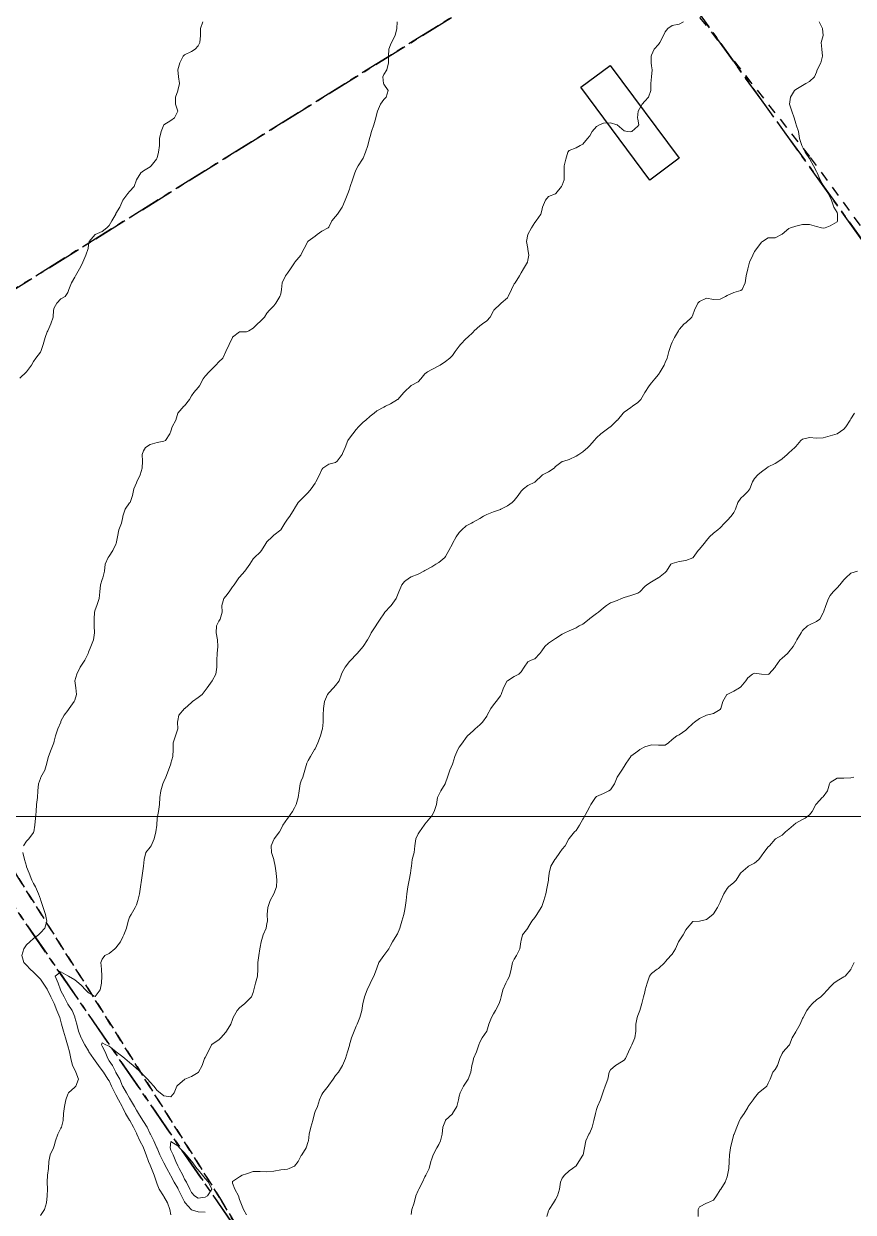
# Model space of a CAD drawing. Header units: centimetres. Extents: x 0 to 642158, y -847 to 649707.
# Drawn here: x 616796 to 616856.4, y 620458.6 to 620545.1 of the extents above; entities that cross this region are included whole.
import ezdxf

# ---------------------------------------------------------------- set-up
doc = ezdxf.new("R2010")
doc.units = ezdxf.units.CM
doc.header["$MEASUREMENT"] = 0
doc.linetypes.add('CENTERX2', pattern=[4, 2.5, -0.5, 0.5, -0.5])
doc.linetypes.add('JIS_02_0.7', pattern=[1.35, 0.75, -0.6])
for name, color, linetype, lineweight in [('MEV_grille', 254, 'Continuous', 9), ('WAL_parcellaire agricole', 7, 'JIS_02_0.7', 25), ('WAL_topographie 0.5', 253, 'Continuous', 20)]:
    doc.layers.add(name, color=color, linetype=linetype, lineweight=lineweight)
doc.layers.add('SPW_batiments', color=7, linetype='Continuous')
doc.layers.add('SPW_parcellaire cadastral', color=7, linetype='CENTERX2', lineweight=25, true_color=0xff0542)

# ---------------------------------------------------------------- blocks, each defined once
blk = doc.blocks.new('*U114')
at = {"layer": 'MEV_grille', "transparency": 33554687}
blk.add_lwpolyline([(-1338.461, 0), (1338.461, 0)], dxfattribs=at)
blk = doc.blocks.new('*U115')
at = {"layer": 'MEV_grille', "color": 0, "linetype": 'ByBlock', "lineweight": -2, "transparency": 16777216}
blk.add_blockref('*U114', (0, -1900), dxfattribs=at)

msp = doc.modelspace()

# ---------------------------------------------------------------- linework, layer by layer
at = {"layer": 'SPW_batiments'}
msp.add_lwpolyline([(616838.734, 620542.077), (616843.767, 620535.308), (616841.633, 620533.722), (616836.601, 620540.491), (616838.734, 620542.077)], dxfattribs=at)
at = {"layer": 'SPW_parcellaire cadastral'}
for points in [[(616839.795, 620553.412), (616777.515, 620514.662), (616743.656, 620564.021), (616804.798, 620602.531), (616839.446, 620553.878), (616839.795, 620553.412)], [(616888.276, 620584.2), (616959.467, 620495.541), (616930.967, 620476.617), (616903.735, 620464.407), (616839.795, 620553.412), (616839.446, 620553.878), (616843.395, 620556.528), (616884.02, 620581.575), (616888.276, 620584.2)], [(616773.721, 620512.284), (616777.515, 620514.662), (616839.795, 620553.412), (616903.735, 620464.407), (616837.722, 620435.072), (616829.378, 620431.374), (616784.98, 620495.889), (616773.721, 620512.284)], [(616764.436, 620409.464), (616718.631, 620473.946), (616738.958, 620488.505), (616727.015, 620505.508), (616706.721, 620490.909), (616694.46, 620508.382), (616685.388, 620521.293), (616681.328, 620527.07), (616709.995, 620543.342), (616712.415, 620539.929), (616718.6, 620531.181), (616727.26, 620518.928), (616736.384, 620525.566), (616741.161, 620518.765), (616736.728, 620515.693), (616741.854, 620508.295), (616747.786, 620512.551), (616765.021, 620487.87), (616775.953, 620495.388), (616784.98, 620495.889), (616829.378, 620431.374), (616810.738, 620422.244), (616764.436, 620409.464)]]:
    msp.add_lwpolyline(points, dxfattribs=at)
at = {"layer": 'WAL_parcellaire agricole'}
for points in [[(616742.662, 620562.615), (616805.407, 620601.247), (616844.413, 620546.627), (616853.289, 620535.378), (616904.922, 620465.135), (616888.924, 620453.383), (616854.762, 620418.713), (616845.304, 620409.253), (616831.302, 620429.876), (616825.702, 620436.451), (616812.924, 620455.249), (616810.299, 620459.624), (616795.671, 620482.872), (616790.42, 620491.621), (616761.665, 620534.117), (616742.662, 620562.615)], [(616795.671, 620482.872), (616810.299, 620459.624), (616812.924, 620455.249), (616825.702, 620436.451), (616806.761, 620423.04), (616765.931, 620403.202)]]:
    msp.add_lwpolyline(points, dxfattribs=at)
at = {"layer": 'WAL_topographie 0.5'}
for points in [[(616809.071, 620545.25), (616808.899, 620544.75), (616808.899, 620544.25), (616808.861, 620543.75), (616808.75, 620543.487), (616808.525, 620543.25), (616808.25, 620543.078), (616807.75, 620542.854), (616807.654, 620542.75), (616807.403, 620542.25), (616807.262, 620541.75), (616807.3, 620541.25), (616807.373, 620540.75), (616807.261, 620540.25), (616807.25, 620540.219), (616807.08, 620539.75), (616807.094, 620539.25), (616807.25, 620538.75), (616807.25, 620538.75), (616807.25, 620538.75), (616807.028, 620538.25), (616806.75, 620538.071), (616806.25, 620537.75), (616806.25, 620537.75), (616806.041, 620537.25), (616805.933, 620536.75), (616805.929, 620536.25), (616805.862, 620535.75), (616805.75, 620535.341), (616805.704, 620535.25), (616805.329, 620534.75), (616805.25, 620534.694), (616804.75, 620534.393), (616804.559, 620534.25), (616804.25, 620533.75), (616804.25, 620533.75), (616804.068, 620533.25), (616803.75, 620532.9), (616803.607, 620532.75), (616803.25, 620532.25), (616803.25, 620532.25), (616803.033, 620531.75), (616802.75, 620531.278), (616802.735, 620531.25), (616802.458, 620530.75), (616802.25, 620530.417), (616802.083, 620530.25), (616801.75, 620529.972), (616801.25, 620529.75), (616801.25, 620529.75), (616800.8, 620529.25), (616800.75, 620529), (616800.721, 620528.75), (616800.562, 620528.25), (616800.353, 620527.75), (616800.25, 620527.517), (616800.102, 620527.25), (616799.804, 620526.75), (616799.75, 620526.656), (616799.526, 620526.25), (616799.315, 620525.75), (616799.25, 620525.536), (616799.068, 620525.25), (616798.75, 620525.066), (616798.45, 620524.75), (616798.25, 620524.417), (616798.196, 620524.25), (616798.176, 620523.75), (616798.021, 620523.25), (616797.783, 620522.75), (616797.75, 620522.679), (616797.604, 620522.25), (616797.462, 620521.75), (616797.279, 620521.25), (616797.25, 620521.202), (616796.911, 620520.75), (616796.75, 620520.5), (616796.595, 620520.25), (616796.25, 620519.75), (616796.25, 620519.75), (616795.75, 620519.294)], [(616823.23, 620545.25), (616823.215, 620544.75), (616823.09, 620544.25), (616822.822, 620543.75), (616822.75, 620543.562), (616822.625, 620543.25), (616822.598, 620542.75), (616822.607, 620542.25), (616822.464, 620541.75), (616822.25, 620541.417), (616822.19, 620541.25), (616822.23, 620540.75), (616822.25, 620540.7), (616822.571, 620540.25), (616822.438, 620539.75), (616822.25, 620539.592), (616822.026, 620539.25), (616821.791, 620538.75), (616821.75, 620538.583), (616821.679, 620538.25), (616821.538, 620537.75), (616821.359, 620537.25), (616821.25, 620536.893), (616821.205, 620536.75), (616821.1, 620536.25), (616820.926, 620535.75), (616820.75, 620535.317), (616820.714, 620535.25), (616820.38, 620534.75), (616820.25, 620534.5), (616820.137, 620534.25), (616819.971, 620533.75), (616819.814, 620533.25), (616819.75, 620533.058), (616819.636, 620532.75), (616819.444, 620532.25), (616819.25, 620531.788), (616819.233, 620531.75), (616818.88, 620531.25), (616818.75, 620531.066), (616818.464, 620530.75), (616818.25, 620530.3), (616818.208, 620530.25), (616817.75, 620530.011), (616817.397, 620529.75), (616817.25, 620529.646), (616816.75, 620529.274), (616816.731, 620529.25), (616816.466, 620528.75), (616816.25, 620528.329), (616816.203, 620528.25), (616815.78, 620527.75), (616815.75, 620527.706), (616815.45, 620527.25), (616815.25, 620526.932), (616815.096, 620526.75), (616814.845, 620526.25), (616814.814, 620525.75), (616814.75, 620525.45), (616814.693, 620525.25), (616814.386, 620524.75), (616814.25, 620524.562), (616813.924, 620524.25), (616813.75, 620524.028), (616813.565, 620523.75), (616813.25, 620523.423), (616813.063, 620523.25), (616812.75, 620522.95), (616812.417, 620522.75), (616812.25, 620522.679), (616811.75, 620522.67), (616811.25, 620522.279), (616811.237, 620522.25), (616810.991, 620521.75), (616810.75, 620521.25), (616810.75, 620521.25), (616810.533, 620520.75), (616810.25, 620520.479), (616810.03, 620520.25), (616809.75, 620519.97), (616809.53, 620519.75), (616809.25, 620519.446), (616809.114, 620519.25), (616808.841, 620518.75), (616808.75, 620518.63), (616808.433, 620518.25), (616808.25, 620518), (616808.113, 620517.75), (616807.75, 620517.282), (616807.702, 620517.25), (616807.25, 620516.75), (616807.25, 620516.75), (616807.113, 620516.25), (616806.842, 620515.75), (616806.75, 620515.432), (616806.673, 620515.25), (616806.35, 620514.75), (616806.25, 620514.708), (616805.75, 620514.611), (616805.25, 620514.472), (616804.902, 620514.25), (616804.75, 620514.017), (616804.668, 620513.75), (616804.685, 620513.25), (616804.663, 620512.75), (616804.51, 620512.25), (616804.279, 620511.75), (616804.25, 620511.682), (616804.06, 620511.25), (616803.963, 620510.75), (616803.782, 620510.25), (616803.75, 620510.21), (616803.431, 620509.75), (616803.26, 620509.25), (616803.25, 620509.208), (616803.148, 620508.75), (616802.958, 620508.25), (616802.859, 620507.75), (616802.762, 620507.25), (616802.75, 620507.217), (616802.538, 620506.75), (616802.25, 620506.337), (616802.179, 620506.25), (616801.971, 620505.75), (616801.926, 620505.25), (616801.797, 620504.75), (616801.75, 620504.625), (616801.62, 620504.25), (616801.573, 620503.75), (616801.522, 620503.25), (616801.353, 620502.75), (616801.25, 620502.417), (616801.202, 620502.25), (616801.169, 620501.75), (616801.167, 620501.25), (616801.193, 620500.75), (616801.125, 620500.25), (616800.917, 620499.75), (616800.75, 620499.341), (616800.724, 620499.25), (616800.487, 620498.75), (616800.25, 620498.404), (616800.142, 620498.25), (616799.908, 620497.75), (616799.75, 620497.25), (616799.833, 620496.75), (616799.891, 620496.25), (616799.75, 620495.859), (616799.703, 620495.75), (616799.352, 620495.25), (616799.25, 620495.107), (616798.99, 620494.75), (616798.75, 620494.308), (616798.729, 620494.25), (616798.514, 620493.75), (616798.35, 620493.25), (616798.25, 620492.875), (616798.221, 620492.75), (616798.034, 620492.25), (616797.832, 620491.75), (616797.75, 620491.386), (616797.718, 620491.25), (616797.576, 620490.75), (616797.293, 620490.25), (616797.25, 620490.15), (616797.11, 620489.75), (616797.069, 620489.25), (616797.033, 620488.75), (616796.969, 620488.25), (616796.935, 620487.75), (616796.896, 620487.25), (616796.86, 620486.75), (616796.764, 620486.25), (616796.75, 620486.222), (616796.423, 620485.75), (616796.25, 620485.577), (616796.02, 620485.25)], [(616844.066, 620545.25), (616843.75, 620545.079), (616843.25, 620544.971), (616842.933, 620544.75), (616842.75, 620544.53), (616842.623, 620544.25), (616842.357, 620543.75), (616842.25, 620543.604), (616841.935, 620543.25), (616841.75, 620542.825), (616841.709, 620542.75), (616841.717, 620542.25), (616841.75, 620542.036), (616841.782, 620541.75), (616841.75, 620541.25), (616841.75, 620541.25), (616841.708, 620540.75), (616841.705, 620540.25), (616841.519, 620539.75), (616841.25, 620539.458), (616841.067, 620539.25), (616840.766, 620538.75), (616840.75, 620538.5), (616840.714, 620538.25), (616840.75, 620538.15), (616840.83, 620537.75), (616840.75, 620537.645), (616840.309, 620537.25), (616840.25, 620537.23), (616840, 620537.25), (616839.75, 620537.3), (616839.25, 620537.735), (616839.224, 620537.75), (616838.75, 620537.891), (616838.25, 620537.874), (616837.95, 620537.75), (616837.75, 620537.635), (616837.428, 620537.25), (616837.25, 620536.948), (616837.095, 620536.75), (616836.75, 620536.337), (616836.55, 620536.25), (616836.25, 620536.062), (616835.75, 620535.88), (616835.647, 620535.75), (616835.514, 620535.25), (616835.375, 620534.75), (616835.375, 620534.25), (616835.393, 620533.75), (616835.25, 620533.35), (616835.187, 620533.25), (616834.781, 620532.75), (616834.75, 620532.722), (616834.25, 620532.515), (616834.036, 620532.25), (616833.804, 620531.75), (616833.75, 620531.499), (616833.695, 620531.25), (616833.359, 620530.75), (616833.25, 620530.631), (616833.008, 620530.25), (616832.75, 620529.75), (616832.75, 620529.75), (616832.647, 620529.25), (616832.734, 620528.75), (616832.75, 620528.666), (616832.823, 620528.25), (616832.75, 620527.893), (616832.718, 620527.75), (616832.422, 620527.25), (616832.25, 620526.961), (616832.125, 620526.75), (616831.808, 620526.25), (616831.75, 620526.162), (616831.55, 620525.75), (616831.314, 620525.25), (616831.25, 620525.141), (616830.8, 620524.75), (616830.75, 620524.7), (616830.276, 620524.25), (616830.25, 620524.212), (616830, 620523.75), (616829.75, 620523.465), (616829.45, 620523.25), (616829.25, 620523.119), (616828.845, 620522.75), (616828.75, 620522.655), (616828.345, 620522.25), (616828.25, 620522.179), (616827.836, 620521.75), (616827.75, 620521.636), (616827.446, 620521.25), (616827.25, 620520.944), (616827.056, 620520.75), (616826.75, 620520.5), (616826.357, 620520.25), (616826.25, 620520.19), (616825.75, 620519.94), (616825.444, 620519.75), (616825.25, 620519.615), (616824.962, 620519.25), (616824.75, 620519.031), (616824.25, 620518.764), (616824.228, 620518.75), (616823.75, 620518.31), (616823.708, 620518.25), (616823.266, 620517.75), (616823.25, 620517.735), (616822.75, 620517.421), (616822.375, 620517.25), (616822.25, 620517.197), (616821.75, 620516.917), (616821.546, 620516.75), (616821.25, 620516.521), (616820.944, 620516.25), (616820.75, 620516.088), (616820.403, 620515.75), (616820.25, 620515.56), (616820, 620515.25), (616819.75, 620514.917), (616819.643, 620514.75), (616819.431, 620514.25), (616819.25, 620513.803), (616819.224, 620513.75), (616818.853, 620513.25), (616818.75, 620513.155), (616818.25, 620513.025), (616817.827, 620512.75), (616817.75, 620512.639), (616817.566, 620512.25), (616817.3, 620511.75), (616817.25, 620511.662), (616816.958, 620511.25), (616816.75, 620510.972), (616816.528, 620510.75), (616816.25, 620510.472), (616816.028, 620510.25), (616815.75, 620509.796), (616815.728, 620509.75), (616815.422, 620509.25), (616815.25, 620509.033), (616815.059, 620508.75), (616814.75, 620508.25), (616814.75, 620508.25), (616814.25, 620507.853), (616814.129, 620507.75), (616813.75, 620507.371), (616813.669, 620507.25), (616813.355, 620506.75), (616813.25, 620506.621), (616812.831, 620506.25), (616812.75, 620506.146), (616812.506, 620505.75), (616812.25, 620505.405), (616812.128, 620505.25), (616811.75, 620504.798), (616811.712, 620504.75), (616811.368, 620504.25), (616811.25, 620504.104), (616811, 620503.75), (616810.75, 620503.428), (616810.617, 620503.25), (616810.463, 620502.75), (616810.492, 620502.25), (616810.336, 620501.75), (616810.25, 620501.594), (616810.073, 620501.25), (616810.038, 620500.75), (616810.155, 620500.25), (616810.171, 620499.75), (616810.127, 620499.25), (616810.106, 620498.75), (616810.102, 620498.25), (616810.022, 620497.75), (616809.75, 620497.25), (616809.75, 620497.25), (616809.393, 620496.75), (616809.25, 620496.542), (616809.031, 620496.25), (616808.75, 620496.031), (616808.339, 620495.75), (616808.25, 620495.679), (616807.766, 620495.25), (616807.75, 620495.235), (616807.327, 620494.75), (616807.25, 620494.375), (616807.232, 620494.25), (616807.25, 620493.75), (616807.25, 620493.75), (616807.25, 620493.75), (616807.1, 620493.25), (616806.913, 620492.75), (616806.917, 620492.25), (616806.89, 620491.75), (616806.759, 620491.25), (616806.75, 620491.221), (616806.587, 620490.75), (616806.386, 620490.25), (616806.25, 620489.934), (616806.167, 620489.75), (616806.021, 620489.25), (616805.944, 620488.75), (616805.926, 620488.25), (616805.843, 620487.75), (616805.75, 620487.25), (616805.75, 620487.25), (616805.719, 620486.75), (616805.658, 620486.25), (616805.548, 620485.75), (616805.315, 620485.25), (616805.25, 620485.155), (616804.923, 620484.75), (616804.819, 620484.25), (616804.75, 620483.75), (616804.75, 620483.75), (616804.689, 620483.25), (616804.61, 620482.75), (616804.55, 620482.25), (616804.48, 620481.75), (616804.35, 620481.25), (616804.25, 620480.95), (616804.164, 620480.75), (616803.853, 620480.25), (616803.75, 620480.056), (616803.644, 620479.75), (616803.515, 620479.25), (616803.321, 620478.75), (616803.25, 620478.617), (616803.086, 620478.25), (616802.75, 620477.809), (616802.682, 620477.75), (616802.25, 620477.404), (616801.935, 620477.25), (616801.75, 620477), (616801.657, 620476.75), (616801.706, 620476.25), (616801.737, 620475.75), (616801.696, 620475.25), (616801.594, 620474.75), (616801.25, 620474.281), (616800.75, 620474.533), (616800.539, 620474.75), (616800.25, 620475.062), (616800.052, 620475.25), (616799.75, 620475.477), (616799.311, 620475.75), (616799.25, 620475.786), (616798.75, 620476.062), (616798.34, 620475.75), (616798.537, 620475.25), (616798.726, 620474.75), (616798.75, 620474.694), (616798.975, 620474.25), (616799.22, 620473.75), (616799.25, 620473.701), (616799.554, 620473.25), (616799.75, 620472.779), (616799.762, 620472.75), (616799.901, 620472.25), (616800.024, 620471.75), (616800.223, 620471.25), (616800.25, 620471.2), (616800.487, 620470.75), (616800.75, 620470.303), (616800.782, 620470.25), (616801.122, 620469.75), (616801.25, 620469.587), (616801.472, 620469.25), (616801.75, 620468.882), (616801.842, 620468.75), (616802.174, 620468.25), (616802.25, 620468.124), (616802.44, 620467.75), (616802.674, 620467.25), (616802.75, 620467.114), (616802.94, 620466.75), (616803.207, 620466.25), (616803.25, 620466.165), (616803.447, 620465.75), (616803.75, 620465.271), (616803.762, 620465.25), (616804.022, 620464.75), (616804.25, 620464.319), (616804.283, 620464.25), (616804.498, 620463.75), (616804.75, 620463.281), (616804.764, 620463.25), (616804.944, 620462.75), (616805.129, 620462.25), (616805.25, 620461.985), (616805.351, 620461.75), (616805.539, 620461.25), (616805.697, 620460.75), (616805.75, 620460.612), (616805.89, 620460.25), (616806.224, 620459.75), (616806.25, 620459.716), (616806.501, 620459.25), (616806.674, 620458.75), (616806.75, 620458.379)], [(616853.958, 620545.25), (616854.19, 620544.75), (616854.25, 620544.25), (616854.25, 620544.25), (616854.25, 620544.25), (616854.097, 620543.75), (616854.135, 620543.25), (616854.205, 620542.75), (616854.065, 620542.25), (616853.8, 620541.75), (616853.75, 620541.584), (616853.617, 620541.25), (616853.25, 620540.906), (616852.987, 620540.75), (616852.75, 620540.609), (616852.25, 620540.308), (616852.162, 620540.25), (616851.875, 620539.75), (616851.783, 620539.25), (616851.965, 620538.75), (616852.122, 620538.25), (616852.25, 620537.833), (616852.283, 620537.75), (616852.44, 620537.25), (616852.522, 620536.75), (616852.689, 620536.25), (616852.75, 620536.147), (616852.939, 620535.75), (616853.25, 620535.283), (616853.27, 620535.25), (616853.544, 620534.75), (616853.75, 620534.348), (616853.803, 620534.25), (616854.021, 620533.75), (616854.25, 620533.364), (616854.313, 620533.25), (616854.606, 620532.75), (616854.75, 620532.474), (616854.86, 620532.25), (616855.015, 620531.75), (616855.25, 620531.354), (616855.285, 620531.25), (616855.286, 620530.75), (616855.25, 620530.673), (616854.75, 620530.381), (616854.393, 620530.25), (616854.25, 620530.221), (616854.125, 620530.25), (616853.75, 620530.344), (616853.25, 620530.489), (616852.75, 620530.483), (616852.25, 620530.357), (616851.875, 620530.25), (616851.75, 620530.205), (616851.25, 620529.773), (616851.217, 620529.75), (616850.75, 620529.524), (616850.25, 620529.511), (616849.821, 620529.25), (616849.75, 620529.204), (616849.417, 620528.75), (616849.25, 620528.512), (616849.113, 620528.25), (616848.88, 620527.75), (616848.75, 620527.25), (616848.75, 620527.25), (616848.646, 620526.75), (616848.566, 620526.25), (616848.357, 620525.75), (616848.25, 620525.675), (616847.75, 620525.533), (616847.25, 620525.308), (616847.135, 620525.25), (616846.75, 620525.042), (616846.25, 620525.019), (616845.75, 620525.125), (616845.25, 620524.89), (616845.125, 620524.75), (616844.868, 620524.25), (616844.75, 620523.917), (616844.67, 620523.75), (616844.25, 620523.33), (616844.132, 620523.25), (616843.75, 620522.844), (616843.708, 620522.75), (616843.429, 620522.25), (616843.25, 620521.924), (616843.165, 620521.75), (616843.011, 620521.25), (616842.884, 620520.75), (616842.75, 620520.427), (616842.667, 620520.25), (616842.375, 620519.75), (616842.25, 620519.568), (616841.981, 620519.25), (616841.75, 620518.964), (616841.583, 620518.75), (616841.25, 620518.25), (616841.25, 620518.25), (616840.966, 620517.75), (616840.75, 620517.528), (616840.35, 620517.25), (616840.25, 620517.169), (616839.75, 620516.817), (616839.689, 620516.75), (616839.265, 620516.25), (616839.25, 620516.233), (616838.75, 620515.765), (616838.73, 620515.75), (616838.25, 620515.397), (616838.05, 620515.25), (616837.75, 620514.962), (616837.567, 620514.75), (616837.25, 620514.385), (616837.12, 620514.25), (616836.75, 620513.927), (616836.461, 620513.75), (616836.25, 620513.629), (616835.75, 620513.385), (616835.361, 620513.25), (616835.25, 620513.217), (616834.75, 620512.864), (616834.65, 620512.75), (616834.25, 620512.472), (616833.806, 620512.25), (616833.75, 620512.215), (616833.285, 620511.75), (616833.25, 620511.72), (616832.75, 620511.493), (616832.417, 620511.25), (616832.25, 620511.07), (616832.028, 620510.75), (616831.75, 620510.38), (616831.591, 620510.25), (616831.25, 620510), (616830.781, 620509.75), (616830.75, 620509.736), (616830.25, 620509.553), (616829.75, 620509.379), (616829.525, 620509.25), (616829.25, 620509.088), (616828.75, 620508.809), (616828.639, 620508.75), (616828.25, 620508.544), (616827.938, 620508.25), (616827.75, 620508.05), (616827.525, 620507.75), (616827.263, 620507.25), (616827.25, 620507.226), (616826.994, 620506.75), (616826.75, 620506.318), (616826.7, 620506.25), (616826.25, 620505.875), (616826.054, 620505.75), (616825.75, 620505.561), (616825.25, 620505.291), (616825.171, 620505.25), (616824.75, 620505.028), (616824.25, 620504.819), (616824.118, 620504.75), (616823.75, 620504.5), (616823.566, 620504.25), (616823.341, 620503.75), (616823.25, 620503.5), (616823.147, 620503.25), (616822.792, 620502.75), (616822.75, 620502.7), (616822.328, 620502.25), (616822.25, 620502.125), (616822, 620501.75), (616821.75, 620501.375), (616821.683, 620501.25), (616821.331, 620500.75), (616821.25, 620500.583), (616821.066, 620500.25), (616820.75, 620499.75), (616820.75, 620499.75), (616820.318, 620499.25), (616820.25, 620499.171), (616819.85, 620498.75), (616819.75, 620498.67), (616819.441, 620498.25), (616819.25, 620497.908), (616819.182, 620497.75), (616818.994, 620497.25), (616818.75, 620496.917), (616818.594, 620496.75), (616818.25, 620496.395), (616818.15, 620496.25), (616817.946, 620495.75), (616817.862, 620495.25), (616817.852, 620494.75), (616817.85, 620494.25), (616817.79, 620493.75), (616817.75, 620493.607), (616817.641, 620493.25), (616817.455, 620492.75), (616817.25, 620492.306), (616817.219, 620492.25), (616816.927, 620491.75), (616816.75, 620491.445), (616816.662, 620491.25), (616816.5, 620490.75), (616816.354, 620490.25), (616816.25, 620489.972), (616816.17, 620489.75), (616816.09, 620489.25), (616816.02, 620488.75), (616815.868, 620488.25), (616815.75, 620488), (616815.607, 620487.75), (616815.263, 620487.25), (616815.25, 620487.228), (616814.906, 620486.75), (616814.75, 620486.438), (616814.653, 620486.25), (616814.277, 620485.75), (616814.25, 620485.7), (616814.046, 620485.25), (616814.08, 620484.75), (616814.24, 620484.25), (616814.25, 620484.214), (616814.347, 620483.75), (616814.424, 620483.25), (616814.467, 620482.75), (616814.449, 620482.25), (616814.25, 620481.75), (616814.25, 620481.75), (616813.975, 620481.25), (616813.823, 620480.75), (616813.769, 620480.25), (616813.777, 620479.75), (616813.75, 620479.583), (616813.683, 620479.25), (616813.477, 620478.75), (616813.325, 620478.25), (616813.25, 620477.861), (616813.23, 620477.75), (616813.146, 620477.25), (616813.083, 620476.75), (616813.075, 620476.25), (616813.052, 620475.75), (616812.92, 620475.25), (616812.786, 620474.75), (616812.75, 620474.562), (616812.618, 620474.25), (616812.25, 620473.882), (616812.131, 620473.75), (616811.75, 620473.442), (616811.589, 620473.25), (616811.296, 620472.75), (616811.25, 620472.596), (616811.118, 620472.25), (616810.806, 620471.75), (616810.75, 620471.67), (616810.388, 620471.25), (616810.25, 620471.112), (616809.75, 620470.8), (616809.712, 620470.75), (616809.471, 620470.25), (616809.25, 620469.837), (616809.206, 620469.75), (616809.02, 620469.25), (616808.762, 620468.75), (616808.75, 620468.737), (616808.25, 620468.445), (616807.779, 620468.25), (616807.75, 620468.232), (616807.25, 620467.824), (616807.185, 620467.75), (616807, 620467.25), (616806.75, 620466.956), (616806.25, 620467.029), (616805.977, 620467.25), (616805.75, 620467.434), (616805.521, 620467.75), (616805.25, 620468.026), (616805.061, 620468.25), (616804.75, 620468.54), (616804.56, 620468.75), (616804.25, 620469.032), (616803.998, 620469.25), (616803.75, 620469.469), (616803.41, 620469.75), (616803.25, 620469.881), (616802.781, 620470.25), (616802.75, 620470.272), (616802.25, 620470.663), (616802.008, 620470.75), (616801.75, 620470.907), (616801.707, 620470.75), (616801.75, 620470.642), (616801.975, 620470.25), (616802.167, 620469.75), (616802.25, 620469.594), (616802.492, 620469.25), (616802.745, 620468.75), (616802.75, 620468.741), (616803.037, 620468.25), (616803.237, 620467.75), (616803.25, 620467.723), (616803.526, 620467.25), (616803.75, 620466.854), (616803.816, 620466.75), (616804.101, 620466.25), (616804.25, 620465.994), (616804.401, 620465.75), (616804.704, 620465.25), (616804.75, 620465.176), (616805.015, 620464.75), (616805.25, 620464.271), (616805.26, 620464.25), (616805.513, 620463.75), (616805.736, 620463.25), (616805.75, 620463.217), (616805.94, 620462.75), (616806.2, 620462.25), (616806.25, 620462.161), (616806.461, 620461.75), (616806.726, 620461.25), (616806.75, 620461.207), (616806.982, 620460.75), (616807.25, 620460.301), (616807.277, 620460.25), (616807.526, 620459.75), (616807.75, 620459.308), (616807.784, 620459.25), (616808.224, 620458.75), (616808.25, 620458.728), (616808.75, 620458.585), (616809.25, 620458.552)], [(616856.536, 620516.75), (616856.25, 620516.329), (616856.2, 620516.25), (616855.886, 620515.75), (616855.75, 620515.573), (616855.25, 620515.25), (616855.25, 620515.25), (616854.75, 620515.09), (616854.25, 620514.942), (616853.75, 620514.932), (616853.25, 620514.98), (616852.75, 620514.867), (616852.625, 620514.75), (616852.25, 620514.313), (616852.192, 620514.25), (616851.75, 620513.854), (616851.625, 620513.75), (616851.25, 620513.429), (616851.023, 620513.25), (616850.75, 620513.083), (616850.25, 620512.844), (616850.119, 620512.75), (616849.75, 620512.467), (616849.479, 620512.25), (616849.25, 620512), (616849.093, 620511.75), (616848.912, 620511.25), (616848.75, 620511.05), (616848.46, 620510.75), (616848.25, 620510.564), (616848.038, 620510.25), (616847.857, 620509.75), (616847.75, 620509.51), (616847.54, 620509.25), (616847.25, 620508.94), (616847.067, 620508.75), (616846.75, 620508.398), (616846.583, 620508.25), (616846.25, 620508.007), (616845.976, 620507.75), (616845.75, 620507.481), (616845.574, 620507.25), (616845.25, 620506.857), (616845.13, 620506.75), (616844.783, 620506.25), (616844.75, 620506.204), (616844.25, 620506.01), (616843.75, 620505.941), (616843.25, 620505.803), (616843.155, 620505.75), (616842.843, 620505.25), (616842.75, 620505.136), (616842.25, 620504.769), (616842.221, 620504.75), (616841.75, 620504.464), (616841.397, 620504.25), (616841.25, 620504.131), (616840.902, 620503.75), (616840.75, 620503.641), (616840.25, 620503.476), (616839.75, 620503.329), (616839.556, 620503.25), (616839.25, 620503.116), (616838.75, 620502.944), (616838.47, 620502.75), (616838.25, 620502.578), (616837.875, 620502.25), (616837.75, 620502.165), (616837.25, 620501.788), (616837.198, 620501.75), (616836.75, 620501.389), (616836.487, 620501.25), (616836.25, 620501.128), (616835.75, 620500.909), (616835.425, 620500.75), (616835.25, 620500.653), (616834.75, 620500.344), (616834.613, 620500.25), (616834.25, 620500.008), (616833.976, 620499.75), (616833.75, 620499.432), (616833.607, 620499.25), (616833.25, 620498.865), (616832.977, 620498.75), (616832.75, 620498.631), (616832.464, 620498.25), (616832.25, 620497.917), (616832.092, 620497.75), (616831.75, 620497.583), (616831.25, 620497.265), (616831.237, 620497.25), (616830.973, 620496.75), (616830.801, 620496.25), (616830.75, 620496.154), (616830.432, 620495.75), (616830.25, 620495.519), (616830.05, 620495.25), (616829.791, 620494.75), (616829.75, 620494.685), (616829.437, 620494.25), (616829.25, 620494.043), (616828.91, 620493.75), (616828.75, 620493.617), (616828.357, 620493.25), (616828.25, 620493.135), (616827.98, 620492.75), (616827.75, 620492.435), (616827.634, 620492.25), (616827.42, 620491.75), (616827.274, 620491.25), (616827.25, 620491.197), (616827.057, 620490.75), (616826.884, 620490.25), (616826.75, 620489.827), (616826.723, 620489.75), (616826.395, 620489.25), (616826.25, 620488.961), (616826.165, 620488.75), (616826.087, 620488.25), (616825.925, 620487.75), (616825.75, 620487.417), (616825.615, 620487.25), (616825.25, 620486.818), (616825.202, 620486.75), (616824.847, 620486.25), (616824.75, 620486.107), (616824.583, 620485.75), (616824.521, 620485.25), (616824.461, 620484.75), (616824.33, 620484.25), (616824.26, 620483.75), (616824.25, 620483.65), (616824.206, 620483.25), (616824.104, 620482.75), (616823.994, 620482.25), (616823.92, 620481.75), (616823.873, 620481.25), (616823.809, 620480.75), (616823.75, 620480.481), (616823.702, 620480.25), (616823.556, 620479.75), (616823.419, 620479.25), (616823.25, 620478.83), (616823.209, 620478.75), (616822.878, 620478.25), (616822.75, 620477.989), (616822.619, 620477.75), (616822.25, 620477.25), (616822.25, 620477.25), (616821.89, 620476.75), (616821.75, 620476.321), (616821.729, 620476.25), (616821.527, 620475.75), (616821.263, 620475.25), (616821.25, 620475.226), (616821.042, 620474.75), (616820.842, 620474.25), (616820.75, 620473.841), (616820.731, 620473.75), (616820.661, 620473.25), (616820.519, 620472.75), (616820.304, 620472.25), (616820.25, 620472.107), (616820.089, 620471.75), (616819.911, 620471.25), (616819.763, 620470.75), (616819.75, 620470.705), (616819.622, 620470.25), (616819.46, 620469.75), (616819.25, 620469.25), (616819.25, 620469.25), (616818.95, 620468.75), (616818.75, 620468.517), (616818.56, 620468.25), (616818.25, 620467.802), (616818.21, 620467.75), (616817.807, 620467.25), (616817.75, 620467.132), (616817.569, 620466.75), (616817.417, 620466.25), (616817.25, 620465.883), (616817.207, 620465.75), (616817.087, 620465.25), (616816.952, 620464.75), (616816.83, 620464.25), (616816.761, 620463.75), (616816.75, 620463.708), (616816.597, 620463.25), (616816.288, 620462.75), (616816.25, 620462.687), (616816.011, 620462.25), (616815.75, 620461.921), (616815.375, 620461.75), (616815.25, 620461.701), (616814.75, 620461.635), (616814.25, 620461.557), (616813.75, 620461.491), (616813.25, 620461.52), (616812.75, 620461.515), (616812.25, 620461.364), (616811.954, 620461.25), (616811.75, 620461.142), (616811.25, 620460.792), (616811.227, 620460.75), (616811.25, 620460.67), (616811.407, 620460.25), (616811.669, 620459.75), (616811.75, 620459.48), (616811.848, 620459.25), (616812.048, 620458.75), (616812.25, 620458.371)], [(616856.75, 620505.25), (616856.25, 620505.105), (616855.883, 620504.75), (616855.75, 620504.617), (616855.461, 620504.25), (616855.25, 620504.021), (616854.971, 620503.75), (616854.75, 620503.462), (616854.619, 620503.25), (616854.429, 620502.75), (616854.262, 620502.25), (616854.25, 620502.212), (616853.989, 620501.75), (616853.75, 620501.567), (616853.25, 620501.344), (616853.092, 620501.25), (616852.75, 620500.925), (616852.637, 620500.75), (616852.328, 620500.25), (616852.25, 620500.103), (616852.062, 620499.75), (616851.75, 620499.365), (616851.656, 620499.25), (616851.25, 620498.908), (616851.096, 620498.75), (616850.75, 620498.268), (616850.737, 620498.25), (616850.295, 620497.75), (616850.25, 620497.725), (616849.75, 620497.75), (616849.75, 620497.75), (616849.25, 620497.821), (616849.098, 620497.75), (616848.75, 620497.464), (616848.604, 620497.25), (616848.25, 620496.824), (616848.154, 620496.75), (616847.75, 620496.494), (616847.25, 620496.262), (616847.236, 620496.25), (616846.939, 620495.75), (616846.803, 620495.25), (616846.75, 620495.173), (616846.25, 620494.868), (616845.75, 620494.75), (616845.75, 620494.75), (616845.25, 620494.506), (616844.871, 620494.25), (616844.75, 620494.141), (616844.347, 620493.75), (616844.25, 620493.653), (616843.75, 620493.333), (616843.592, 620493.25), (616843.25, 620492.979), (616842.988, 620492.75), (616842.75, 620492.565), (616842.25, 620492.579), (616841.75, 620492.602), (616841.25, 620492.458), (616840.893, 620492.25), (616840.75, 620492.146), (616840.25, 620491.768), (616840.231, 620491.75), (616839.911, 620491.25), (616839.75, 620491.012), (616839.578, 620490.75), (616839.25, 620490.25), (616839.25, 620490.25), (616839.062, 620489.75), (616838.75, 620489.319), (616838.65, 620489.25), (616838.25, 620489.05), (616837.75, 620488.826), (616837.672, 620488.75), (616837.336, 620488.25), (616837.25, 620488.107), (616837.058, 620487.75), (616836.787, 620487.25), (616836.75, 620487.187), (616836.5, 620486.75), (616836.25, 620486.361), (616836.143, 620486.25), (616835.75, 620485.772), (616835.731, 620485.75), (616835.462, 620485.25), (616835.25, 620484.988), (616835.071, 620484.75), (616834.75, 620484.3), (616834.714, 620484.25), (616834.426, 620483.75), (616834.306, 620483.25), (616834.25, 620482.833), (616834.24, 620482.75), (616834.16, 620482.25), (616834.044, 620481.75), (616833.917, 620481.25), (616833.75, 620480.822), (616833.717, 620480.75), (616833.391, 620480.25), (616833.25, 620480.018), (616833.042, 620479.75), (616832.75, 620479.273), (616832.736, 620479.25), (616832.364, 620478.75), (616832.25, 620478.35), (616832.226, 620478.25), (616832.155, 620477.75), (616831.906, 620477.25), (616831.75, 620476.987), (616831.632, 620476.75), (616831.52, 620476.25), (616831.412, 620475.75), (616831.25, 620475.488), (616831.128, 620475.25), (616830.931, 620474.75), (616830.804, 620474.25), (616830.75, 620474.058), (616830.652, 620473.75), (616830.396, 620473.25), (616830.25, 620473.01), (616830.091, 620472.75), (616829.907, 620472.25), (616829.75, 620471.75), (616829.75, 620471.75), (616829.421, 620471.25), (616829.25, 620470.941), (616829.177, 620470.75), (616829, 620470.25), (616828.795, 620469.75), (616828.75, 620469.583), (616828.659, 620469.25), (616828.599, 620468.75), (616828.408, 620468.25), (616828.25, 620468.036), (616828.064, 620467.75), (616827.807, 620467.25), (616827.75, 620467.023), (616827.682, 620466.75), (616827.569, 620466.25), (616827.264, 620465.75), (616827.25, 620465.733), (616826.75, 620465.267), (616826.738, 620465.25), (616826.563, 620464.75), (616826.5, 620464.25), (616826.383, 620463.75), (616826.25, 620463.489), (616826.119, 620463.25), (616825.855, 620462.75), (616825.75, 620462.442), (616825.682, 620462.25), (616825.547, 620461.75), (616825.313, 620461.25), (616825.25, 620461.132), (616825.079, 620460.75), (616824.807, 620460.25), (616824.75, 620460.139), (616824.594, 620459.75), (616824.472, 620459.25), (616824.304, 620458.75), (616824.25, 620458.393)], [(616856.472, 620490.25), (616856.25, 620490.199), (616855.75, 620490.179), (616855.25, 620490.173), (616854.75, 620489.846), (616854.697, 620489.75), (616854.566, 620489.25), (616854.25, 620488.821), (616854.167, 620488.75), (616853.75, 620488.296), (616853.717, 620488.25), (616853.45, 620487.75), (616853.25, 620487.5), (616852.934, 620487.25), (616852.75, 620487.158), (616852.25, 620486.882), (616852.089, 620486.75), (616851.75, 620486.458), (616851.491, 620486.25), (616851.25, 620486.017), (616850.779, 620485.75), (616850.75, 620485.727), (616850.33, 620485.25), (616850.25, 620485.159), (616849.929, 620484.75), (616849.75, 620484.512), (616849.56, 620484.25), (616849.25, 620483.977), (616848.809, 620483.75), (616848.75, 620483.718), (616848.25, 620483.287), (616848.224, 620483.25), (616847.906, 620482.75), (616847.75, 620482.578), (616847.354, 620482.25), (616847.25, 620482.136), (616847.02, 620481.75), (616846.797, 620481.25), (616846.75, 620481.15), (616846.539, 620480.75), (616846.25, 620480.292), (616846.208, 620480.25), (616845.75, 620479.883), (616845.25, 620479.75), (616845.25, 620479.75), (616844.75, 620479.725), (616844.337, 620479.25), (616844.25, 620479.117), (616844.06, 620478.75), (616843.75, 620478.321), (616843.706, 620478.25), (616843.48, 620477.75), (616843.25, 620477.364), (616843.161, 620477.25), (616842.75, 620476.79), (616842.721, 620476.75), (616842.25, 620476.305), (616842.167, 620476.25), (616841.75, 620475.938), (616841.6, 620475.75), (616841.427, 620475.25), (616841.291, 620474.75), (616841.25, 620474.583), (616841.152, 620474.25), (616841.041, 620473.75), (616840.883, 620473.25), (616840.75, 620472.897), (616840.704, 620472.75), (616840.608, 620472.25), (616840.604, 620471.75), (616840.543, 620471.25), (616840.32, 620470.75), (616840.25, 620470.607), (616840.067, 620470.25), (616839.853, 620469.75), (616839.75, 620469.625), (616839.25, 620469.329), (616839.125, 620469.25), (616838.75, 620468.929), (616838.656, 620468.75), (616838.559, 620468.25), (616838.378, 620467.75), (616838.25, 620467.397), (616838.2, 620467.25), (616838.024, 620466.75), (616837.818, 620466.25), (616837.75, 620466.042), (616837.665, 620465.75), (616837.554, 620465.25), (616837.424, 620464.75), (616837.25, 620464.345), (616837.193, 620464.25), (616836.97, 620463.75), (616836.87, 620463.25), (616836.761, 620462.75), (616836.75, 620462.725), (616836.462, 620462.25), (616836.25, 620461.946), (616836, 620461.75), (616835.75, 620461.562), (616835.409, 620461.25), (616835.25, 620461.044), (616835.131, 620460.75), (616835.037, 620460.25), (616834.891, 620459.75), (616834.75, 620459.485), (616834.617, 620459.25), (616834.298, 620458.75), (616834.25, 620458.65), (616834.13, 620458.25)], [(616795.969, 620484.75), (616796.1, 620484.25), (616796.24, 620483.75), (616796.25, 620483.723), (616796.44, 620483.25), (616796.62, 620482.75), (616796.75, 620482.494), (616796.887, 620482.25), (616797.123, 620481.75), (616797.25, 620481.354), (616797.284, 620481.25), (616797.445, 620480.75), (616797.621, 620480.25), (616797.733, 620479.75), (616797.583, 620479.25), (616797.25, 620478.901), (616797.109, 620478.75), (616796.75, 620478.5), (616796.492, 620478.25), (616796.25, 620478.022), (616796.052, 620477.75), (616795.911, 620477.25), (616796.05, 620476.75), (616796.25, 620476.549), (616796.515, 620476.25), (616796.75, 620476.053), (616797.053, 620475.75), (616797.25, 620475.539), (616797.455, 620475.25), (616797.75, 620474.796), (616797.777, 620474.75), (616798.012, 620474.25), (616798.25, 620473.758), (616798.254, 620473.75), (616798.451, 620473.25), (616798.661, 620472.75), (616798.75, 620472.442), (616798.794, 620472.25), (616798.923, 620471.75), (616799.07, 620471.25), (616799.226, 620470.75), (616799.25, 620470.677), (616799.363, 620470.25), (616799.467, 620469.75), (616799.592, 620469.25), (616799.75, 620468.929), (616799.845, 620468.75), (616800.027, 620468.25), (616799.829, 620467.75), (616799.75, 620467.662), (616799.298, 620467.25), (616799.25, 620467.167), (616799.094, 620466.75), (616799.019, 620466.25), (616798.946, 620465.75), (616798.909, 620465.25), (616798.788, 620464.75), (616798.75, 620464.675), (616798.514, 620464.25), (616798.341, 620463.75), (616798.25, 620463.386), (616798.212, 620463.25), (616797.974, 620462.75), (616797.875, 620462.25), (616797.852, 620461.75), (616797.771, 620461.25), (616797.75, 620460.75), (616797.768, 620460.25), (616797.75, 620459.75), (616797.75, 620459.75), (616797.708, 620459.25), (616797.554, 620458.75), (616797.25, 620458.325)], [(616856.494, 620476.75), (616856.26, 620476.25), (616856.25, 620476.228), (616855.843, 620475.75), (616855.75, 620475.696), (616855.25, 620475.406), (616855.009, 620475.25), (616854.75, 620474.962), (616854.56, 620474.75), (616854.25, 620474.404), (616854.076, 620474.25), (616853.75, 620474.016), (616853.457, 620473.75), (616853.25, 620473.51), (616853.047, 620473.25), (616852.792, 620472.75), (616852.75, 620472.662), (616852.571, 620472.25), (616852.283, 620471.75), (616852.25, 620471.694), (616851.995, 620471.25), (616851.783, 620470.75), (616851.75, 620470.696), (616851.333, 620470.25), (616851.25, 620470.118), (616851.079, 620469.75), (616850.917, 620469.25), (616850.75, 620468.964), (616850.589, 620468.75), (616850.372, 620468.25), (616850.25, 620467.956), (616850.133, 620467.75), (616849.75, 620467.43), (616849.526, 620467.25), (616849.25, 620466.902), (616849.144, 620466.75), (616848.794, 620466.25), (616848.75, 620466.187), (616848.5, 620465.75), (616848.25, 620465.4), (616848.153, 620465.25), (616847.95, 620464.75), (616847.764, 620464.25), (616847.75, 620464.219), (616847.614, 620463.75), (616847.5, 620463.25), (616847.419, 620462.75), (616847.393, 620462.25), (616847.365, 620461.75), (616847.281, 620461.25), (616847.25, 620461.125), (616847.105, 620460.75), (616846.786, 620460.25), (616846.75, 620460.187), (616846.47, 620459.75), (616846.25, 620459.444), (616845.813, 620459.25), (616845.75, 620459.231), (616845.25, 620458.95), (616845.143, 620458.75), (616845.132, 620458.25)], [(616809.25, 620459.666), (616809.418, 620459.75), (616809.736, 620460.25), (616809.492, 620460.75), (616809.25, 620461.011), (616809.054, 620461.25), (616808.75, 620461.641), (616808.652, 620461.75), (616808.271, 620462.25), (616808.25, 620462.275), (616807.871, 620462.75), (616807.75, 620462.882), (616807.39, 620463.25), (616807.25, 620463.401), (616806.75, 620463.7), (616806.694, 620463.25), (616806.75, 620463.075), (616806.914, 620462.75), (616807.119, 620462.25), (616807.25, 620461.937), (616807.367, 620461.75), (616807.614, 620461.25), (616807.75, 620460.971), (616807.882, 620460.75), (616808.121, 620460.25), (616808.25, 620459.988), (616808.462, 620459.75), (616808.75, 620459.572), (616809.25, 620459.666)]]:
    msp.add_lwpolyline(points, dxfattribs=at)

# ---------------------------------------------------------------- block references
at = {"layer": 'MEV_grille', "transparency": 33554687}
msp.add_blockref('*U115', (616669.481, 622387.381), dxfattribs=at)

doc.saveas('drawing.dxf')
